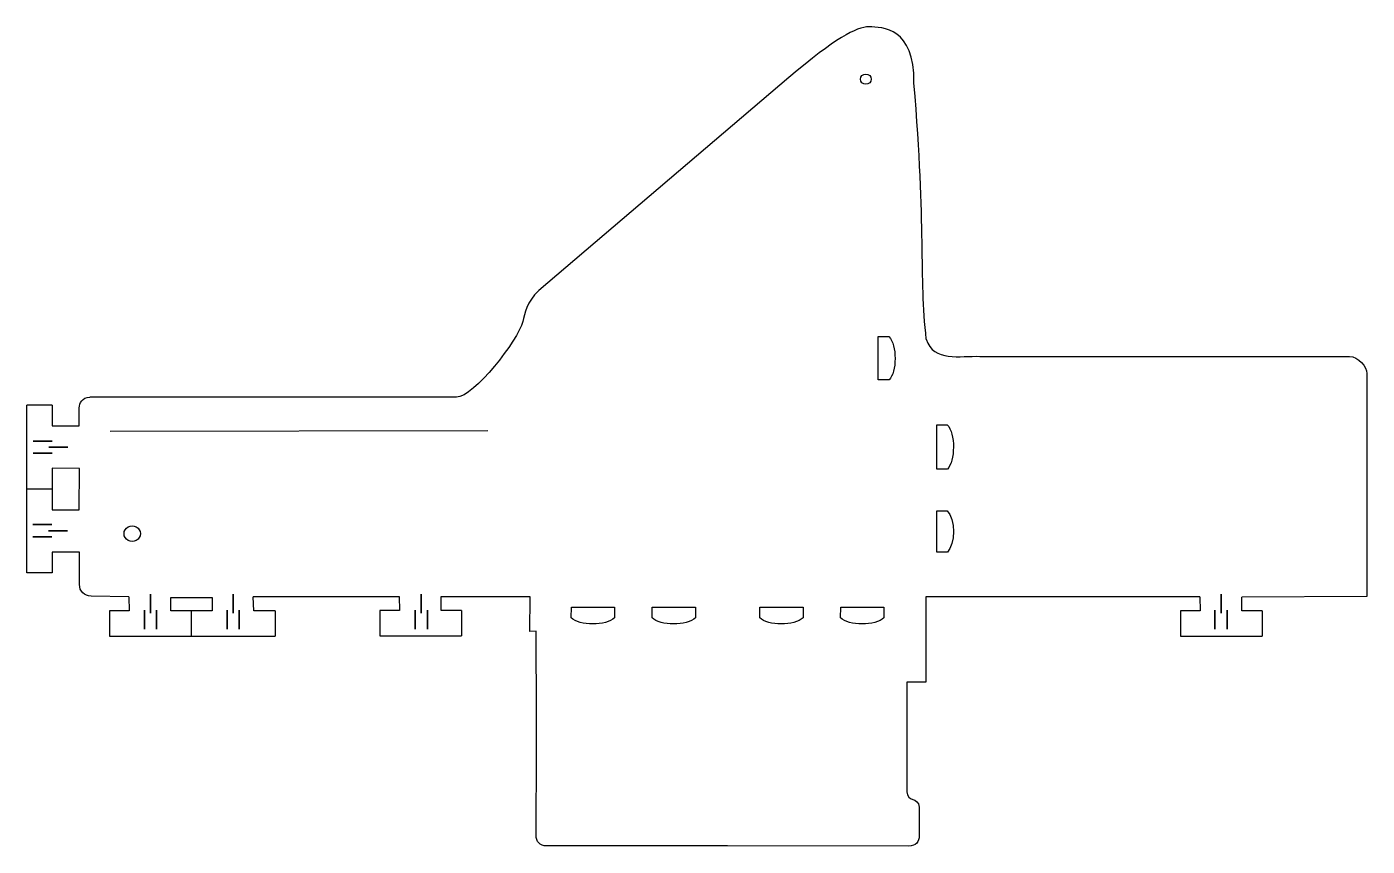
# Model space of a CAD drawing. Extents: x 0 to 321, y -5 to 192.
import ezdxf

# ---------------------------------------------------------------- set-up
doc = ezdxf.new("R2010")
doc.units = 0
doc.layers.add('Ebene_1', color=7, linetype='CONTINUOUS')

msp = doc.modelspace()

# ---------------------------------------------------------------- linework, layer by layer
at = {"layer": 'Ebene_1', "color": 1}
for points in [[(182.70606, 179.573919), (122.770453, 128.516892), (122.770453, 128.516892), (122.770453, 128.516892)], [(204.164968, 107.093333), (204.164968, 117.444803), (206.691128, 117.444803)], [(228.527417, 112.712492), (317.119653, 112.669192)], [(206.730028, 107.061573), (204.164968, 107.093333)], [(321.285122, 108.594912), (321.270722, 55.102235), (291.325454, 54.945815)], [(103.015568, 102.922913), (15.196954, 102.922913)], [(0.050125, 80.889425), (0.050125, 101.024994)], [(6.096326, 101.001674), (0.050196, 101.025274)], [(6.096325, 101.001724), (6.131405, 96.043744), (12.588378, 96.043744), (12.612218, 100.359784)], [(110.581871, 94.866574), (20.010123, 94.730694)], [(218.151598, 85.700945), (218.151598, 96.324864), (220.677758, 96.324864)], [(12.663275, 85.860655), (6.096325, 85.901355), (6.096325, 80.889775), (0.050195, 80.889775)], [(6.096325, 80.889775), (6.131405, 75.931795), (12.588379, 75.931795), (12.663275, 85.860655)], [(220.716658, 85.668345), (218.151598, 85.700945)], [(0.050125, 60.777476), (0.050125, 80.913045)], [(6.096326, 80.889725), (0.050196, 80.913325)], [(218.151598, 65.803756), (218.151598, 75.712435), (220.677758, 75.712435)], [(12.663275, 65.748706), (6.096325, 65.789406), (6.096325, 60.777826), (0.050195, 60.777826)], [(12.685998, 58.014755), (12.663275, 65.748704)], [(220.716658, 65.773356), (218.151598, 65.803756)], [(24.522017, 55.057105), (15.449563, 55.241955)], [(24.522057, 55.056536), (24.565357, 51.689086), (19.849798, 51.689146)], [(39.465748, 51.689086), (34.588008, 51.689086), (34.588008, 54.926616), (44.477328, 54.926616), (44.477328, 51.689086), (39.465748, 51.689086), (39.465748, 45.642957)], [(59.577696, 51.689086), (54.499966, 51.689086), (54.287577, 55.076036)], [(89.310776, 55.153816), (89.354076, 51.786366), (84.638517, 51.786426)], [(104.254466, 51.786366), (99.376726, 51.786366), (99.376726, 55.023896)], [(122.154273, 46.798626), (120.647984, 46.750625), (120.673384, 55.030604)], [(281.258804, 55.075735), (215.544588, 55.036535), (215.544588, 34.627806), (211.015508, 34.627806), (211.015508, 8.316727)], [(281.259554, 55.075736), (281.302854, 51.708286), (276.587295, 51.708346)], [(296.203244, 51.708286), (291.325504, 51.708286), (291.325504, 54.945816)], [(19.849798, 51.689226), (19.849798, 45.643027), (39.465748, 45.643027)], [(59.577646, 51.689086), (59.601246, 45.642957)], [(84.638517, 51.786506), (84.638517, 45.740307), (104.254466, 45.740307)], [(104.254466, 51.786366), (104.254466, 45.740237)], [(130.563232, 49.999516), (130.594992, 52.564576)], [(130.594992, 52.564576), (140.946462, 52.564576), (140.946462, 50.038416)], [(149.945641, 49.999516), (149.977401, 52.564576)], [(149.977401, 52.564576), (160.328871, 52.564576), (160.328871, 50.038416)], [(175.74737, 49.999516), (175.77913, 52.564576)], [(175.77913, 52.564576), (186.130599, 52.564576), (186.130599, 50.038416)], [(195.129779, 49.999516), (195.161539, 52.564576)], [(195.161539, 52.564576), (205.513008, 52.564576), (205.513008, 50.038416)], [(276.587295, 51.708426), (276.587295, 45.662227), (296.203244, 45.662227)], [(296.203244, 51.708286), (296.203244, 45.662157)], [(39.465418, 45.642887), (59.600987, 45.642887)], [(213.957077, 4.664203), (213.957059, -2.146251)], [(211.400438, -4.730013), (167.970589, -4.607114), (124.550993, -4.640505)]]:
    msp.add_lwpolyline(points, dxfattribs=at)
for points in [[(6.131407, 92.416102), (1.568897, 92.416102), (6.131407, 92.416102)], [(9.912576, 90.951592), (5.350057, 90.951592), (9.912576, 90.951592)], [(6.131407, 89.486562), (1.568897, 89.486562), (6.131407, 89.486562)], [(6.037851, 72.362447), (1.475341, 72.362447), (6.037851, 72.362447)], [(9.81902, 70.897937), (5.256501, 70.897937), (9.81902, 70.897937)], [(6.037851, 69.432907), (1.475341, 69.432907), (6.037851, 69.432907)], [(29.701627, 55.671496), (29.701627, 51.108976), (29.701627, 55.671496)], [(49.511416, 55.671496), (49.511416, 51.108976), (49.511416, 55.671496)], [(94.613154, 55.671496), (94.613154, 51.108976), (94.613154, 55.671496)], [(286.312204, 55.671496), (286.312204, 51.108976), (286.312204, 55.671496)], [(28.237118, 51.890326), (28.237118, 47.327817), (28.237118, 51.890326)], [(31.166657, 51.890326), (31.166657, 47.327817), (31.166657, 51.890326)], [(48.046906, 51.890326), (48.046906, 47.327817), (48.046906, 51.890326)], [(50.976446, 51.890326), (50.976446, 47.327817), (50.976446, 51.890326)], [(93.148644, 51.890326), (93.148644, 47.327817), (93.148644, 51.890326)], [(96.078184, 51.890326), (96.078184, 47.327817), (96.078184, 51.890326)], [(284.847694, 51.890326), (284.847694, 47.327817), (284.847694, 51.890326)], [(287.777234, 51.890326), (287.777234, 47.327817), (287.777234, 51.890326)]]:
    msp.add_lwpolyline(points, close=True, dxfattribs=at)
for points in [[(201.966928, 191.733158), (198.790889, 191.658458), (193.855099, 189.029799), (182.706059, 179.57392)], [(212.712908, 178.27463), (212.896468, 191.561835), (205.142978, 191.658458), (201.966928, 191.733158)], [(199.855179, 179.17219), (199.855179, 179.85063), (200.441289, 180.40062), (201.164309, 180.40062)], [(201.164309, 180.40062), (201.887328, 180.40062), (202.473438, 179.85063), (202.473438, 179.17219)], [(201.164309, 177.94377), (200.441299, 177.94377), (199.855179, 178.49375), (199.855179, 179.17219)], [(202.473438, 179.17219), (202.473438, 178.49375), (201.887318, 177.94377), (201.164309, 177.94377)], [(215.661988, 116.818093), (213.956778, 132.250482), (215.659988, 143.031782), (212.712908, 178.27463)], [(122.770453, 128.516892), (119.816523, 125.712891), (119.437864, 122.98578), (118.917008, 121.042783)], [(118.917008, 121.042783), (117.804038, 116.600286), (107.227735, 102.962912), (103.015568, 102.922913)], [(206.691128, 117.444803), (208.707708, 115.428223), (208.628258, 108.939493), (206.730028, 107.061573)], [(215.661988, 116.818092), (217.422458, 111.268632), (223.698977, 112.905582), (228.527417, 112.712492)], [(317.119653, 112.669192), (319.172362, 112.706092), (321.347272, 110.221402), (321.285122, 108.594912)], [(12.612218, 100.359784), (12.638357, 101.465494), (13.293228, 102.864144), (15.197005, 102.922914)], [(220.677758, 96.324864), (222.694337, 94.255204), (222.614887, 87.595694), (220.716658, 85.668345)], [(220.677758, 75.712435), (222.694337, 73.782115), (222.614887, 67.570945), (220.716658, 65.773356)], [(23.351035, 70.212005), (23.351035, 70.887195), (23.725508, 71.511095), (24.333394, 71.84869)], [(24.333394, 71.84869), (24.94128, 72.186285), (25.690226, 72.186285), (26.298112, 71.84869)], [(26.298112, 71.84869), (26.905998, 71.511095), (27.280471, 70.887195), (27.280471, 70.212005)], [(24.333394, 68.575321), (23.725508, 68.912915), (23.351035, 69.536816), (23.351035, 70.212005)], [(26.298112, 68.575321), (25.690226, 68.237726), (24.94128, 68.237726), (24.333394, 68.575321)], [(27.280471, 70.212005), (27.280471, 69.536816), (26.905998, 68.912915), (26.298112, 68.575321)], [(15.449563, 55.241955), (13.853005, 55.270655), (12.64514, 56.388615), (12.685998, 58.014755)], [(89.335922, 55.053505), (75.235735, 55.062505), (60.685893, 55.072405), (54.287537, 55.076605)], [(120.673383, 55.030605), (120.673383, 55.030605), (112.553476, 55.037605), (99.32516, 55.046505)], [(140.946462, 50.038416), (138.929882, 48.021836), (132.441152, 48.101286), (130.563232, 49.999516)], [(160.328871, 50.038416), (158.312291, 48.021836), (151.823561, 48.101286), (149.945641, 49.999516)], [(186.130599, 50.038416), (184.114019, 48.021836), (177.62529, 48.101286), (175.74737, 49.999516)], [(205.513008, 50.038416), (203.496428, 48.021836), (197.007699, 48.101286), (195.129779, 49.999516)], [(122.117734, -2.114395), (122.275428, 12.602497), (122.208499, 32.081519), (122.154273, 46.798626)], [(211.015508, 8.316727), (211.066108, 7.127597), (211.698328, 6.662667), (212.432428, 6.457967)], [(212.432428, 6.457967), (212.945508, 6.314897), (213.971358, 5.802837), (213.957078, 4.664198)], [(124.550993, -4.640505), (123.096774, -4.675006), (122.117734, -3.606804), (122.117734, -2.114395)], [(213.957059, -2.146251), (213.957059, -3.660726), (213.201107, -4.6894), (211.400438, -4.730013)]]:
    msp.add_open_spline(points, degree=3, dxfattribs=at)

doc.saveas('drawing.dxf')
